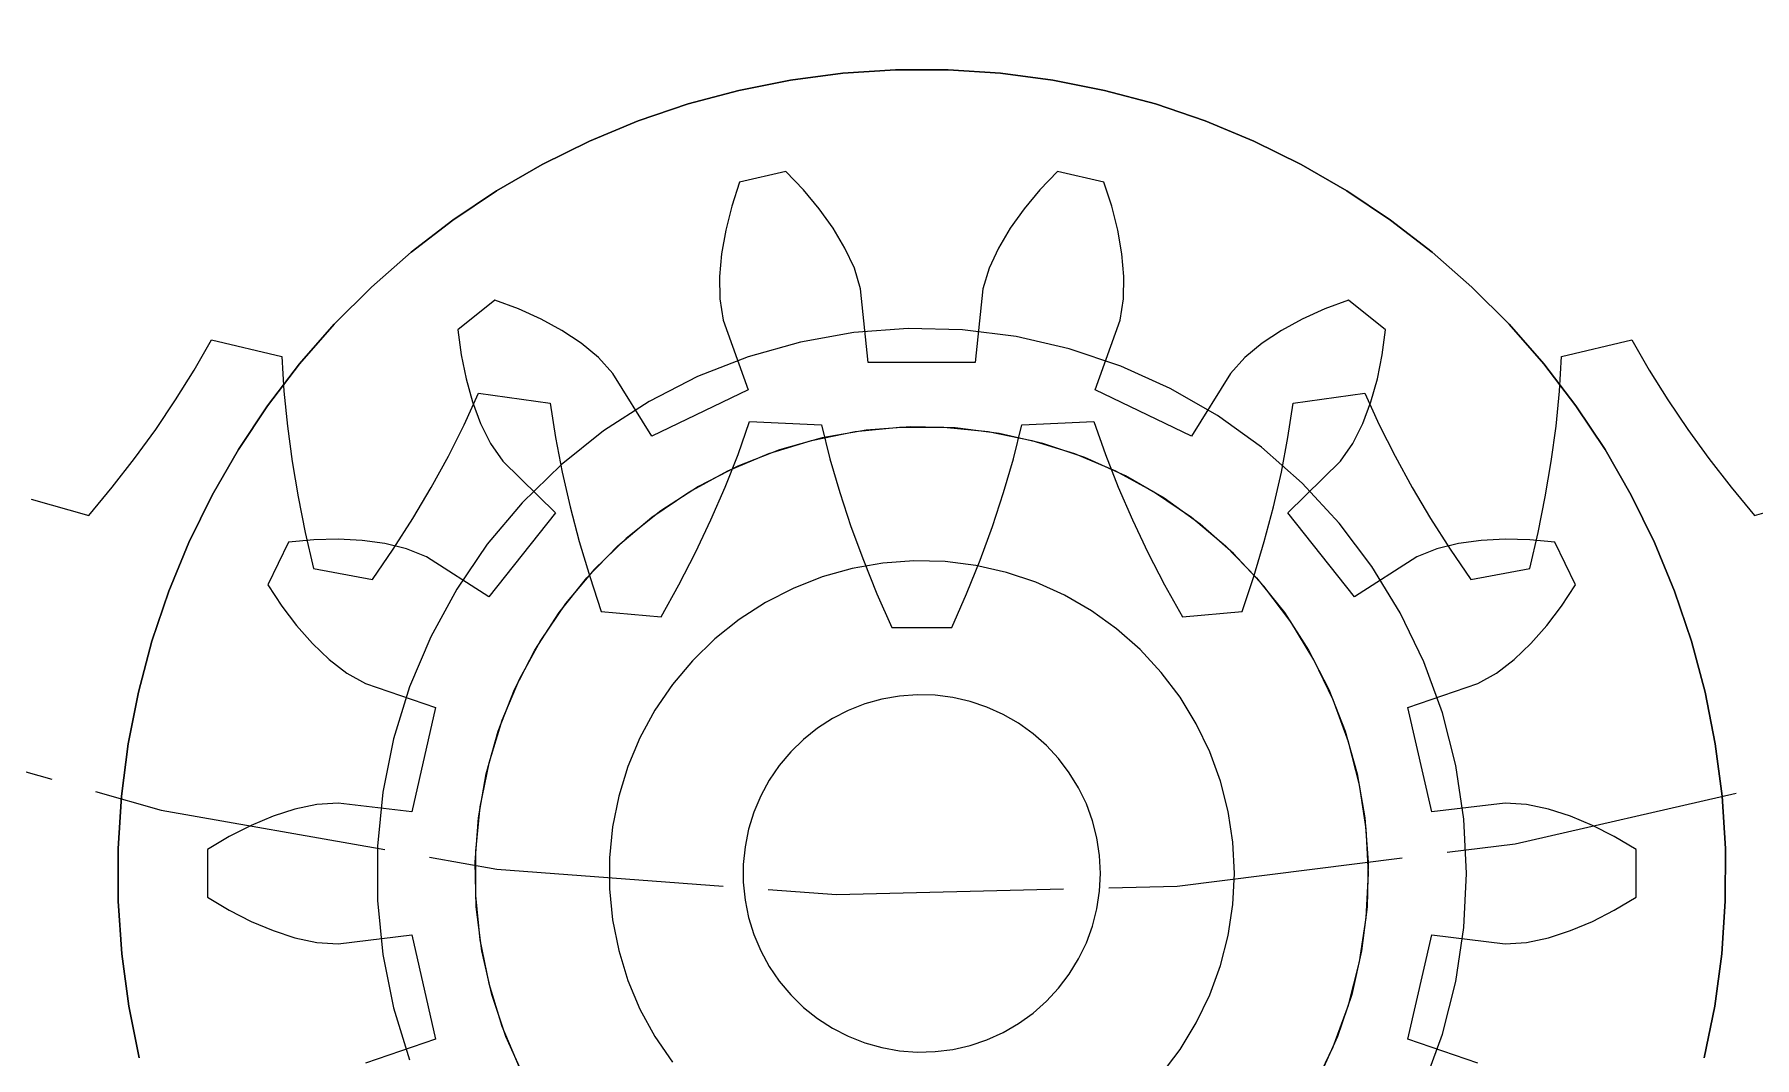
# Model space of a CAD drawing. Header units: millimetres. Extents: x -9 to 221, y -53 to 196.
# Drawn here: x 20.28 to 29.91, y 125.67 to 131.4 of the extents above; entities that cross this region are included whole.
import ezdxf

# ---------------------------------------------------------------- set-up
doc = ezdxf.new("R2010")
doc.units = ezdxf.units.MM
doc.linetypes.add('DASHED', pattern=[1.524, 1.27, -0.254])
doc.layers.add('HIDDEN', color=8, linetype='DASHED')

msp = doc.modelspace()

# ---------------------------------------------------------------- linework, layer by layer
at = {"layer": 'HIDDEN'}
for points in [[(12.59526, 131.36043), (14.0859, 130.17169), (15.6875, 129.13726), (17.38413, 128.26745), (19.15894, 127.57089), (20.99429, 127.0545), (22.87193, 126.72343), (24.7732, 126.58094), (26.67921, 126.62848), (28.57102, 126.86555), (30.42982, 127.28981), (32.23715, 127.89704), (33.97503, 128.6812), (35.6262, 129.6345), (37.17424, 130.74747), (38.60378, 132.00905), (39.9006, 133.40669), (41.05182, 134.9265), (42.04599, 136.55339), (42.87323, 138.27118), (43.52533, 140.06281), (43.9958, 141.91046), (44.27996, 143.79576), (44.375, 145.7)], [(12.59526, 131.36043), (14.0859, 130.17169), (15.6875, 129.13726), (17.38413, 128.26745), (19.15894, 127.57089), (20.99429, 127.0545), (22.87193, 126.72343), (24.7732, 126.58094), (26.67921, 126.62848), (28.57102, 126.86555), (30.42982, 127.28981), (32.23715, 127.89704), (33.97503, 128.6812), (35.6262, 129.6345), (37.17424, 130.74747), (38.60378, 132.00905), (39.9006, 133.40669), (41.05182, 134.9265), (42.04599, 136.55339), (42.87323, 138.27118), (43.52533, 140.06281), (43.9958, 141.91046), (44.27996, 143.79576), (44.375, 145.7)], [(20.86988, 125.66823), (20.81172, 125.95728), (20.77261, 126.24951), (20.75272, 126.54368), (20.75213, 126.83853), (20.77086, 127.13277), (20.80881, 127.42516), (20.86583, 127.71444), (20.94168, 127.99936), (21.03601, 128.2787), (21.14844, 128.55127), (21.27847, 128.81589), (21.42556, 129.07142), (21.58906, 129.31678), (21.76828, 129.5509), (21.96245, 129.77278), (22.17072, 129.98147), (22.39222, 130.17608), (22.62599, 130.35576), (22.87102, 130.51974), (23.12626, 130.66733), (23.39062, 130.79789), (23.66297, 130.91086), (23.94212, 131.00575), (24.22689, 131.08215), (24.51606, 131.13974), (24.80837, 131.17828), (25.10258, 131.19758), (25.39742, 131.19758), (25.69163, 131.17828), (25.98394, 131.13974), (26.27311, 131.08215), (26.55788, 131.00575), (26.83703, 130.91086), (27.10938, 130.79789), (27.37374, 130.66733), (27.62898, 130.51974), (27.87401, 130.35576), (28.10778, 130.17608), (28.32928, 129.98147), (28.53755, 129.77278), (28.73172, 129.5509), (28.91094, 129.31678), (29.07444, 129.07142), (29.22153, 128.81589), (29.35156, 128.55127), (29.46399, 128.2787), (29.55832, 127.99936), (29.63417, 127.71444), (29.69119, 127.42516), (29.72914, 127.13277), (29.74787, 126.83853), (29.74728, 126.54368), (29.72739, 126.24951), (29.68828, 125.95728), (29.63012, 125.66823)], [(29.63012, 125.66823), (29.68828, 125.95728), (29.72739, 126.24951), (29.74728, 126.54368), (29.74787, 126.83853), (29.72914, 127.13277), (29.69119, 127.42516), (29.63417, 127.71444), (29.55832, 127.99936), (29.46399, 128.2787), (29.35156, 128.55127), (29.22153, 128.81589), (29.07444, 129.07142), (28.91094, 129.31678), (28.73172, 129.5509), (28.53755, 129.77278), (28.32928, 129.98147), (28.10778, 130.17608), (27.87401, 130.35576), (27.62898, 130.51974), (27.37374, 130.66733), (27.10938, 130.79789), (26.83703, 130.91086), (26.55788, 131.00575), (26.27311, 131.08215), (25.98394, 131.13974), (25.69163, 131.17828), (25.39742, 131.19758), (25.10258, 131.19758), (24.80837, 131.17828), (24.51606, 131.13974), (24.22689, 131.08215), (23.94212, 131.00575), (23.66297, 130.91086), (23.39062, 130.79789), (23.12626, 130.66733), (22.87102, 130.51974), (22.62599, 130.35576), (22.39222, 130.17608), (22.17072, 129.98147), (21.96245, 129.77278), (21.76828, 129.5509), (21.58906, 129.31678), (21.42556, 129.07142), (21.27847, 128.81589), (21.14844, 128.55127), (21.03601, 128.2787), (20.94168, 127.99936), (20.86583, 127.71444), (20.80881, 127.42516), (20.77086, 127.13277), (20.75213, 126.83853), (20.75272, 126.54368), (20.77261, 126.24951), (20.81172, 125.95728), (20.86988, 125.66823)], [(24.23084, 130.56799), (24.18677, 130.43303)], [(24.23084, 130.56799), (24.18677, 130.43303)], [(24.48997, 130.62713), (24.23084, 130.56799)], [(24.48997, 130.62713), (24.23084, 130.56799)], [(24.58824, 130.52466), (24.48997, 130.62713)], [(24.58824, 130.52466), (24.48997, 130.62713)], [(26.01003, 130.62713), (25.91176, 130.52466)], [(26.01003, 130.62713), (25.91176, 130.52466)], [(26.26916, 130.56799), (26.01003, 130.62713)], [(26.26916, 130.56799), (26.01003, 130.62713)], [(26.31323, 130.43303), (26.26916, 130.56799)], [(26.31323, 130.43303), (26.26916, 130.56799)], [(24.67658, 130.41903), (24.58824, 130.52466)], [(24.67658, 130.41903), (24.58824, 130.52466)], [(25.91176, 130.52466), (25.82342, 130.41903)], [(25.91176, 130.52466), (25.82342, 130.41903)], [(24.18677, 130.43303), (24.15301, 130.29953)], [(24.18677, 130.43303), (24.15301, 130.29953)], [(24.75433, 130.3106), (24.67658, 130.41903)], [(24.75433, 130.3106), (24.67658, 130.41903)], [(25.82342, 130.41903), (25.74567, 130.3106)], [(25.82342, 130.41903), (25.74567, 130.3106)], [(26.34699, 130.29953), (26.31323, 130.43303)], [(26.34699, 130.29953), (26.31323, 130.43303)], [(24.15301, 130.29953), (24.13, 130.1681)], [(24.15301, 130.29953), (24.13, 130.1681)], [(24.8205, 130.19969), (24.75433, 130.3106)], [(24.8205, 130.19969), (24.75433, 130.3106)], [(25.74567, 130.3106), (25.6795, 130.19969)], [(25.74567, 130.3106), (25.6795, 130.19969)], [(26.37, 130.1681), (26.34699, 130.29953)], [(26.37, 130.1681), (26.34699, 130.29953)], [(24.13, 130.1681), (24.11851, 130.03947)], [(24.13, 130.1681), (24.11851, 130.03947)], [(24.87328, 130.08655), (24.8205, 130.19969)], [(24.87328, 130.08655), (24.8205, 130.19969)], [(25.6795, 130.19969), (25.62672, 130.08655)], [(25.6795, 130.19969), (25.62672, 130.08655)], [(26.38149, 130.03947), (26.37, 130.1681)], [(26.38149, 130.03947), (26.37, 130.1681)], [(24.90713, 129.971), (24.87328, 130.08655)], [(24.90713, 129.971), (24.87328, 130.08655)], [(25.62672, 130.08655), (25.59287, 129.971)], [(25.62672, 130.08655), (25.59287, 129.971)], [(24.11851, 130.03947), (24.12005, 129.91463)], [(24.11851, 130.03947), (24.12005, 129.91463)], [(24.95029, 129.55933), (24.90713, 129.971)], [(24.95029, 129.55933), (24.90713, 129.971)], [(25.59287, 129.971), (25.54971, 129.55933)], [(25.59287, 129.971), (25.54971, 129.55933)], [(26.37995, 129.91463), (26.38149, 130.03947)], [(26.37995, 129.91463), (26.38149, 130.03947)], [(22.86132, 129.90846), (22.65351, 129.74274)], [(22.86132, 129.90846), (22.65351, 129.74274)], [(22.99432, 129.85877), (22.86132, 129.90846)], [(22.99432, 129.85877), (22.86132, 129.90846)], [(24.12005, 129.91463), (24.13968, 129.79584)], [(24.12005, 129.91463), (24.13968, 129.79584)], [(26.36032, 129.79584), (26.37995, 129.91463)], [(26.36032, 129.79584), (26.37995, 129.91463)], [(27.63868, 129.90846), (27.50568, 129.85877)], [(27.63868, 129.90846), (27.50568, 129.85877)], [(27.84649, 129.74274), (27.63868, 129.90846)], [(27.84649, 129.74274), (27.63868, 129.90846)], [(23.11974, 129.80193), (22.99432, 129.85877)], [(23.11974, 129.80193), (22.99432, 129.85877)], [(23.23684, 129.73797), (23.11974, 129.80193)], [(23.23684, 129.73797), (23.11974, 129.80193)], [(24.13968, 129.79584), (24.27941, 129.40621)], [(24.13968, 129.79584), (24.27941, 129.40621)], [(26.22059, 129.40621), (26.36032, 129.79584)], [(26.22059, 129.40621), (26.36032, 129.79584)], [(27.38026, 129.80193), (27.26316, 129.73797)], [(27.38026, 129.80193), (27.26316, 129.73797)], [(27.50568, 129.85877), (27.38026, 129.80193)], [(27.50568, 129.85877), (27.38026, 129.80193)], [(21.17909, 129.51666), (21.27562, 129.68581)], [(21.17909, 129.51666), (21.27562, 129.68581)], [(21.27562, 129.68581), (21.66958, 129.59315)], [(21.27562, 129.68581), (21.66958, 129.59315)], [(28.3, 126.7), (28.28484, 127.00368), (28.23953, 127.30435), (28.1645, 127.599), (28.0605, 127.88473), (27.92858, 128.15867), (27.77003, 128.41813), (27.58644, 128.6605), (27.37962, 128.88339), (27.15164, 129.08459), (26.90477, 129.26208), (26.64144, 129.41411), (26.36429, 129.53916), (26.07606, 129.636), (25.77963, 129.70366), (25.47793, 129.74147), (25.17396, 129.74905), (24.87075, 129.72633), (24.57131, 129.67353), (24.27862, 129.59118), (23.99557, 129.48009), (23.725, 129.34138), (23.46958, 129.17641), (23.23186, 128.98683), (23.01419, 128.77453), (22.81875, 128.5416), (22.64746, 128.29038), (22.50204, 128.02335), (22.38394, 127.74316), (22.29431, 127.45261), (22.23407, 127.15458), (22.20379, 126.85203), (22.20379, 126.54797), (22.23407, 126.24542), (22.29431, 125.94739), (22.38394, 125.65684)], [(28.3, 126.7), (28.28484, 127.00368), (28.23953, 127.30435), (28.1645, 127.599), (28.0605, 127.88473), (27.92858, 128.15867), (27.77003, 128.41813), (27.58644, 128.6605), (27.37962, 128.88339), (27.15164, 129.08459), (26.90477, 129.26208), (26.64144, 129.41411), (26.36429, 129.53916), (26.07606, 129.636), (25.77963, 129.70366), (25.47793, 129.74147), (25.17396, 129.74905), (24.87075, 129.72633), (24.57131, 129.67353), (24.27862, 129.59118), (23.99557, 129.48009), (23.725, 129.34138), (23.46958, 129.17641), (23.23186, 128.98683), (23.01419, 128.77453), (22.81875, 128.5416), (22.64746, 128.29038), (22.50204, 128.02335), (22.38394, 127.74316), (22.29431, 127.45261), (22.23407, 127.15458), (22.20379, 126.85203), (22.20379, 126.54797), (22.23407, 126.24542), (22.29431, 125.94739), (22.38394, 125.65684)], [(28.3, 126.7), (28.28484, 127.00368), (28.23953, 127.30435), (28.1645, 127.599), (28.0605, 127.88473), (27.92858, 128.15867), (27.77003, 128.41813), (27.58644, 128.6605), (27.37962, 128.88339), (27.15164, 129.08459), (26.90477, 129.26208), (26.64144, 129.41411), (26.36429, 129.53916), (26.07606, 129.636), (25.77963, 129.70366), (25.47793, 129.74147), (25.17396, 129.74905), (24.87075, 129.72633), (24.57131, 129.67353), (24.27862, 129.59118), (23.99557, 129.48009), (23.725, 129.34138), (23.46958, 129.17641), (23.23186, 128.98683), (23.01419, 128.77453), (22.81875, 128.5416), (22.64746, 128.29038), (22.50204, 128.02335), (22.38394, 127.74316), (22.29431, 127.45261), (22.23407, 127.15458), (22.20379, 126.85203), (22.20379, 126.54797), (22.23407, 126.24542), (22.29431, 125.94739), (22.38394, 125.65684)], [(28.3, 126.7), (28.28484, 127.00368), (28.23953, 127.30435), (28.1645, 127.599), (28.0605, 127.88473), (27.92858, 128.15867), (27.77003, 128.41813), (27.58644, 128.6605), (27.37962, 128.88339), (27.15164, 129.08459), (26.90477, 129.26208), (26.64144, 129.41411), (26.36429, 129.53916), (26.07606, 129.636), (25.77963, 129.70366), (25.47793, 129.74147), (25.17396, 129.74905), (24.87075, 129.72633), (24.57131, 129.67353), (24.27862, 129.59118), (23.99557, 129.48009), (23.725, 129.34138), (23.46958, 129.17641), (23.23186, 128.98683), (23.01419, 128.77453), (22.81875, 128.5416), (22.64746, 128.29038), (22.50204, 128.02335), (22.38394, 127.74316), (22.29431, 127.45261), (22.23407, 127.15458), (22.20379, 126.85203), (22.20379, 126.54797), (22.23407, 126.24542), (22.29431, 125.94739), (22.38394, 125.65684)], [(22.65351, 129.74274), (22.67236, 129.60202)], [(22.65351, 129.74274), (22.67236, 129.60202)], [(23.34457, 129.66676), (23.23684, 129.73797)], [(23.34457, 129.66676), (23.23684, 129.73797)], [(27.26316, 129.73797), (27.15543, 129.66676)], [(27.26316, 129.73797), (27.15543, 129.66676)], [(27.82764, 129.60202), (27.84649, 129.74274)], [(27.82764, 129.60202), (27.84649, 129.74274)], [(28.83042, 129.59315), (29.22438, 129.68581)], [(28.83042, 129.59315), (29.22438, 129.68581)], [(29.22438, 129.68581), (29.32091, 129.51666)], [(29.22438, 129.68581), (29.32091, 129.51666)], [(21.66958, 129.59315), (21.68059, 129.39871)], [(21.66958, 129.59315), (21.68059, 129.39871)], [(22.67236, 129.60202), (22.69987, 129.46709)], [(22.67236, 129.60202), (22.69987, 129.46709)], [(23.44122, 129.58772), (23.34457, 129.66676)], [(23.44122, 129.58772), (23.34457, 129.66676)], [(23.52185, 129.49831), (23.44122, 129.58772)], [(23.52185, 129.49831), (23.44122, 129.58772)], [(27.05878, 129.58772), (26.97815, 129.49831)], [(27.05878, 129.58772), (26.97815, 129.49831)], [(27.15543, 129.66676), (27.05878, 129.58772)], [(27.15543, 129.66676), (27.05878, 129.58772)], [(27.80013, 129.46709), (27.82764, 129.60202)], [(27.80013, 129.46709), (27.82764, 129.60202)], [(28.81941, 129.39871), (28.83042, 129.59315)], [(28.81941, 129.39871), (28.83042, 129.59315)], [(21.07459, 129.34972), (21.17909, 129.51666)], [(21.07459, 129.34972), (21.17909, 129.51666)], [(23.73935, 129.14613), (23.52185, 129.49831)], [(23.73935, 129.14613), (23.52185, 129.49831)], [(25.54971, 129.55933), (24.95029, 129.55933)], [(25.54971, 129.55933), (24.95029, 129.55933)], [(26.97815, 129.49831), (26.76065, 129.14613)], [(26.97815, 129.49831), (26.76065, 129.14613)], [(29.32091, 129.51666), (29.42541, 129.34972)], [(29.32091, 129.51666), (29.42541, 129.34972)], [(21.68059, 129.39871), (21.69973, 129.20269)], [(21.68059, 129.39871), (21.69973, 129.20269)], [(22.69987, 129.46709), (22.73617, 129.3387)], [(22.69987, 129.46709), (22.73617, 129.3387)], [(24.27941, 129.40621), (23.73935, 129.14613)], [(24.27941, 129.40621), (23.73935, 129.14613)], [(26.76065, 129.14613), (26.22059, 129.40621)], [(26.76065, 129.14613), (26.22059, 129.40621)], [(27.76383, 129.3387), (27.80013, 129.46709)], [(27.76383, 129.3387), (27.80013, 129.46709)], [(28.80027, 129.20269), (28.81941, 129.39871)], [(28.80027, 129.20269), (28.81941, 129.39871)], [(20.96282, 129.18489), (21.07459, 129.34972)], [(20.96282, 129.18489), (21.07459, 129.34972)], [(22.68967, 129.21008), (22.77018, 129.38741)], [(22.68967, 129.21008), (22.77018, 129.38741)], [(22.73617, 129.3387), (22.78162, 129.21782)], [(22.73617, 129.3387), (22.78162, 129.21782)], [(22.77018, 129.38741), (23.17101, 129.3315)], [(22.77018, 129.38741), (23.17101, 129.3315)], [(23.17101, 129.3315), (23.19991, 129.13891)], [(23.17101, 129.3315), (23.19991, 129.13891)], [(27.30009, 129.13891), (27.32899, 129.3315)], [(27.30009, 129.13891), (27.32899, 129.3315)], [(27.32899, 129.3315), (27.72982, 129.38741)], [(27.32899, 129.3315), (27.72982, 129.38741)], [(27.71838, 129.21782), (27.76383, 129.3387)], [(27.71838, 129.21782), (27.76383, 129.3387)], [(27.72982, 129.38741), (27.81033, 129.21008)], [(27.72982, 129.38741), (27.81033, 129.21008)], [(29.42541, 129.34972), (29.53718, 129.18489)], [(29.42541, 129.34972), (29.53718, 129.18489)], [(21.69973, 129.20269), (21.72631, 129.00532)], [(21.69973, 129.20269), (21.72631, 129.00532)], [(22.60101, 129.03421), (22.68967, 129.21008)], [(22.60101, 129.03421), (22.68967, 129.21008)], [(22.78162, 129.21782), (22.83717, 129.10601)], [(22.78162, 129.21782), (22.83717, 129.10601)], [(24.22209, 129.04419), (24.28589, 129.22819)], [(24.22209, 129.04419), (24.28589, 129.22819)], [(24.28589, 129.22819), (24.69017, 129.2095)], [(24.28589, 129.22819), (24.69017, 129.2095)], [(24.69017, 129.2095), (24.73672, 129.0204)], [(24.69017, 129.2095), (24.73672, 129.0204)], [(25.76328, 129.0204), (25.80983, 129.2095)], [(25.76328, 129.0204), (25.80983, 129.2095)], [(25.80983, 129.2095), (26.21411, 129.22819)], [(25.80983, 129.2095), (26.21411, 129.22819)], [(26.21411, 129.22819), (26.27791, 129.04419)], [(26.21411, 129.22819), (26.27791, 129.04419)], [(27.66283, 129.10601), (27.71838, 129.21782)], [(27.66283, 129.10601), (27.71838, 129.21782)], [(27.81033, 129.21008), (27.89899, 129.03421)], [(27.81033, 129.21008), (27.89899, 129.03421)], [(28.77369, 129.00532), (28.80027, 129.20269)], [(28.77369, 129.00532), (28.80027, 129.20269)], [(20.8443, 129.0221), (20.96282, 129.18489)], [(20.8443, 129.0221), (20.96282, 129.18489)], [(23.02532, 125.55947), (22.92282, 125.78665), (22.84344, 126.0229), (22.78798, 126.26588), (22.75699, 126.51317), (22.75078, 126.76233), (22.7694, 127.01086), (22.81268, 127.2563), (22.88018, 127.49622), (22.97124, 127.72822), (23.08494, 127.95), (23.22015, 128.15936), (23.37555, 128.35421), (23.54957, 128.53263), (23.74049, 128.69283), (23.94641, 128.83323), (24.16529, 128.95242), (24.39495, 129.04923), (24.63311, 129.12269), (24.87739, 129.17208), (25.12539, 129.19689), (25.37461, 129.19689), (25.62261, 129.17208), (25.86689, 129.12269), (26.10505, 129.04923), (26.33471, 128.95242), (26.55359, 128.83323), (26.75951, 128.69283), (26.95043, 128.53263), (27.12445, 128.35421), (27.27985, 128.15936), (27.41506, 127.95), (27.52876, 127.72822), (27.61982, 127.49622), (27.68732, 127.2563), (27.7306, 127.01086), (27.74922, 126.76233), (27.74301, 126.51317), (27.71202, 126.26588), (27.65656, 126.0229), (27.57718, 125.78665), (27.47468, 125.55947)], [(23.02532, 125.55947), (22.92282, 125.78665), (22.84344, 126.0229), (22.78798, 126.26588), (22.75699, 126.51317), (22.75078, 126.76233), (22.7694, 127.01086), (22.81268, 127.2563), (22.88018, 127.49622), (22.97124, 127.72822), (23.08494, 127.95), (23.22015, 128.15936), (23.37555, 128.35421), (23.54957, 128.53263), (23.74049, 128.69283), (23.94641, 128.83323), (24.16529, 128.95242), (24.39495, 129.04923), (24.63311, 129.12269), (24.87739, 129.17208), (25.12539, 129.19689), (25.37461, 129.19689), (25.62261, 129.17208), (25.86689, 129.12269), (26.10505, 129.04923), (26.33471, 128.95242), (26.55359, 128.83323), (26.75951, 128.69283), (26.95043, 128.53263), (27.12445, 128.35421), (27.27985, 128.15936), (27.41506, 127.95), (27.52876, 127.72822), (27.61982, 127.49622), (27.68732, 127.2563), (27.7306, 127.01086), (27.74922, 126.76233), (27.74301, 126.51317), (27.71202, 126.26588), (27.65656, 126.0229), (27.57718, 125.78665), (27.47468, 125.55947)], [(27.75, 126.7), (27.73758, 126.94892), (27.70043, 127.19537), (27.63893, 127.43689), (27.55369, 127.67109), (27.44555, 127.89563), (27.3156, 128.1083), (27.16511, 128.30697), (26.99559, 128.48967), (26.80872, 128.65458), (26.60637, 128.80006), (26.39053, 128.92468), (26.16335, 129.02718), (25.9271, 129.10656), (25.68412, 129.16202), (25.43683, 129.19301), (25.18767, 129.19922), (24.93914, 129.1806), (24.6937, 129.13732), (24.45378, 129.06982), (24.22178, 128.97876), (24, 128.86506), (23.79064, 128.72985), (23.59579, 128.57445), (23.41737, 128.40043), (23.25717, 128.20951), (23.11677, 128.00359), (22.99758, 127.78471), (22.90077, 127.55505), (22.82731, 127.31689), (22.77792, 127.07261), (22.75311, 126.82461), (22.75311, 126.57539), (22.77792, 126.32739), (22.82731, 126.08311), (22.90077, 125.84495), (22.99758, 125.61529)], [(27.75, 126.7), (27.73758, 126.94892), (27.70043, 127.19537), (27.63893, 127.43689), (27.55369, 127.67109), (27.44555, 127.89563), (27.3156, 128.1083), (27.16511, 128.30697), (26.99559, 128.48967), (26.80872, 128.65458), (26.60637, 128.80006), (26.39053, 128.92468), (26.16335, 129.02718), (25.9271, 129.10656), (25.68412, 129.16202), (25.43683, 129.19301), (25.18767, 129.19922), (24.93914, 129.1806), (24.6937, 129.13732), (24.45378, 129.06982), (24.22178, 128.97876), (24, 128.86506), (23.79064, 128.72985), (23.59579, 128.57445), (23.41737, 128.40043), (23.25717, 128.20951), (23.11677, 128.00359), (22.99758, 127.78471), (22.90077, 127.55505), (22.82731, 127.31689), (22.77792, 127.07261), (22.75311, 126.82461), (22.75311, 126.57539), (22.77792, 126.32739), (22.82731, 126.08311), (22.90077, 125.84495), (22.99758, 125.61529)], [(27.75, 126.7), (27.73758, 126.94892), (27.70043, 127.19537), (27.63893, 127.43689), (27.55369, 127.67109), (27.44555, 127.89563), (27.3156, 128.1083), (27.16511, 128.30697), (26.99559, 128.48967), (26.80872, 128.65458), (26.60637, 128.80006), (26.39053, 128.92468), (26.16335, 129.02718), (25.9271, 129.10656), (25.68412, 129.16202), (25.43683, 129.19301), (25.18767, 129.19922), (24.93914, 129.1806), (24.6937, 129.13732), (24.45378, 129.06982), (24.22178, 128.97876), (24, 128.86506), (23.79064, 128.72985), (23.59579, 128.57445), (23.41737, 128.40043), (23.25717, 128.20951), (23.11677, 128.00359), (22.99758, 127.78471), (22.90077, 127.55505), (22.82731, 127.31689), (22.77792, 127.07261), (22.75311, 126.82461), (22.75311, 126.57539), (22.77792, 126.32739), (22.82731, 126.08311), (22.90077, 125.84495), (22.99758, 125.61529)], [(27.75, 126.7), (27.73758, 126.94892), (27.70043, 127.19537), (27.63893, 127.43689), (27.55369, 127.67109), (27.44555, 127.89563), (27.3156, 128.1083), (27.16511, 128.30697), (26.99559, 128.48967), (26.80872, 128.65458), (26.60637, 128.80006), (26.39053, 128.92468), (26.16335, 129.02718), (25.9271, 129.10656), (25.68412, 129.16202), (25.43683, 129.19301), (25.18767, 129.19922), (24.93914, 129.1806), (24.6937, 129.13732), (24.45378, 129.06982), (24.22178, 128.97876), (24, 128.86506), (23.79064, 128.72985), (23.59579, 128.57445), (23.41737, 128.40043), (23.25717, 128.20951), (23.11677, 128.00359), (22.99758, 127.78471), (22.90077, 127.55505), (22.82731, 127.31689), (22.77792, 127.07261), (22.75311, 126.82461), (22.75311, 126.57539), (22.77792, 126.32739), (22.82731, 126.08311), (22.90077, 125.84495), (22.99758, 125.61529)], [(27.75, 126.7), (27.73758, 126.94892), (27.70043, 127.19537), (27.63893, 127.43689), (27.55369, 127.67109), (27.44555, 127.89563), (27.3156, 128.1083), (27.16511, 128.30697), (26.99559, 128.48967), (26.80872, 128.65458), (26.60637, 128.80006), (26.39053, 128.92468), (26.16335, 129.02718), (25.9271, 129.10656), (25.68412, 129.16202), (25.43683, 129.19301), (25.18767, 129.19922), (24.93914, 129.1806), (24.6937, 129.13732), (24.45378, 129.06982), (24.22178, 128.97876), (24, 128.86506), (23.79064, 128.72985), (23.59579, 128.57445), (23.41737, 128.40043), (23.25717, 128.20951), (23.11677, 128.00359), (22.99758, 127.78471), (22.90077, 127.55505), (22.82731, 127.31689), (22.77792, 127.07261), (22.75311, 126.82461), (22.75311, 126.57539), (22.77792, 126.32739), (22.82731, 126.08311), (22.90077, 125.84495), (22.99758, 125.61529)], [(27.75, 126.7), (27.73758, 126.94892), (27.70043, 127.19537), (27.63893, 127.43689), (27.55369, 127.67109), (27.44555, 127.89563), (27.3156, 128.1083), (27.16511, 128.30697), (26.99559, 128.48967), (26.80872, 128.65458), (26.60637, 128.80006), (26.39053, 128.92468), (26.16335, 129.02718), (25.9271, 129.10656), (25.68412, 129.16202), (25.43683, 129.19301), (25.18767, 129.19922), (24.93914, 129.1806), (24.6937, 129.13732), (24.45378, 129.06982), (24.22178, 128.97876), (24, 128.86506), (23.79064, 128.72985), (23.59579, 128.57445), (23.41737, 128.40043), (23.25717, 128.20951), (23.11677, 128.00359), (22.99758, 127.78471), (22.90077, 127.55505), (22.82731, 127.31689), (22.77792, 127.07261), (22.75311, 126.82461), (22.75311, 126.57539), (22.77792, 126.32739), (22.82731, 126.08311), (22.90077, 125.84495), (22.99758, 125.61529)], [(27.75, 126.7), (27.73758, 126.94892), (27.70043, 127.19537), (27.63893, 127.43689), (27.55369, 127.67109), (27.44555, 127.89563), (27.3156, 128.1083), (27.16511, 128.30697), (26.99559, 128.48967), (26.80872, 128.65458), (26.60637, 128.80006), (26.39053, 128.92468), (26.16335, 129.02718), (25.9271, 129.10656), (25.68412, 129.16202), (25.43683, 129.19301), (25.18767, 129.19922), (24.93914, 129.1806), (24.6937, 129.13732), (24.45378, 129.06982), (24.22178, 128.97876), (24, 128.86506), (23.79064, 128.72985), (23.59579, 128.57445), (23.41737, 128.40043), (23.25717, 128.20951), (23.11677, 128.00359), (22.99758, 127.78471), (22.90077, 127.55505), (22.82731, 127.31689), (22.77792, 127.07261), (22.75311, 126.82461), (22.75311, 126.57539), (22.77792, 126.32739), (22.82731, 126.08311), (22.90077, 125.84495), (22.99758, 125.61529)], [(27.75, 126.7), (27.73758, 126.94892), (27.70043, 127.19537), (27.63893, 127.43689), (27.55369, 127.67109), (27.44555, 127.89563), (27.3156, 128.1083), (27.16511, 128.30697), (26.99559, 128.48967), (26.80872, 128.65458), (26.60637, 128.80006), (26.39053, 128.92468), (26.16335, 129.02718), (25.9271, 129.10656), (25.68412, 129.16202), (25.43683, 129.19301), (25.18767, 129.19922), (24.93914, 129.1806), (24.6937, 129.13732), (24.45378, 129.06982), (24.22178, 128.97876), (24, 128.86506), (23.79064, 128.72985), (23.59579, 128.57445), (23.41737, 128.40043), (23.25717, 128.20951), (23.11677, 128.00359), (22.99758, 127.78471), (22.90077, 127.55505), (22.82731, 127.31689), (22.77792, 127.07261), (22.75311, 126.82461), (22.75311, 126.57539), (22.77792, 126.32739), (22.82731, 126.08311), (22.90077, 125.84495), (22.99758, 125.61529)], [(22.83717, 129.10601), (22.9064, 129.0075)], [(22.83717, 129.10601), (22.9064, 129.0075)], [(23.19991, 129.13891), (23.23706, 128.94549)], [(23.19991, 129.13891), (23.23706, 128.94549)], [(27.26294, 128.94549), (27.30009, 129.13891)], [(27.26294, 128.94549), (27.30009, 129.13891)], [(27.5936, 129.0075), (27.66283, 129.10601)], [(27.5936, 129.0075), (27.66283, 129.10601)], [(29.53718, 129.18489), (29.6557, 129.0221)], [(29.53718, 129.18489), (29.6557, 129.0221)], [(20.71942, 128.86135), (20.8443, 129.0221)], [(20.71942, 128.86135), (20.8443, 129.0221)], [(22.50493, 128.85977), (22.60101, 129.03421)], [(22.50493, 128.85977), (22.60101, 129.03421)], [(22.9064, 129.0075), (23.20135, 128.71709)], [(22.9064, 129.0075), (23.20135, 128.71709)], [(24.15004, 128.86089), (24.22209, 129.04419)], [(24.15004, 128.86089), (24.22209, 129.04419)], [(24.73672, 129.0204), (24.79155, 128.83123)], [(24.73672, 129.0204), (24.79155, 128.83123)], [(25.70845, 128.83123), (25.76328, 129.0204)], [(25.70845, 128.83123), (25.76328, 129.0204)], [(26.27791, 129.04419), (26.34996, 128.86089)], [(26.27791, 129.04419), (26.34996, 128.86089)], [(27.29865, 128.71709), (27.5936, 129.0075)], [(27.29865, 128.71709), (27.5936, 129.0075)], [(27.89899, 129.03421), (27.99507, 128.85977)], [(27.89899, 129.03421), (27.99507, 128.85977)], [(29.6557, 129.0221), (29.78058, 128.86135)], [(29.6557, 129.0221), (29.78058, 128.86135)], [(21.72631, 129.00532), (21.75984, 128.80677)], [(21.72631, 129.00532), (21.75984, 128.80677)], [(23.23706, 128.94549), (23.28173, 128.75141)], [(23.23706, 128.94549), (23.28173, 128.75141)], [(27.21827, 128.75141), (27.26294, 128.94549)], [(27.21827, 128.75141), (27.26294, 128.94549)], [(28.74016, 128.80677), (28.77369, 129.00532)], [(28.74016, 128.80677), (28.77369, 129.00532)], [(20.58849, 128.70262), (20.71942, 128.86135)], [(20.58849, 128.70262), (20.71942, 128.86135)], [(22.40194, 128.68674), (22.50493, 128.85977)], [(22.40194, 128.68674), (22.50493, 128.85977)], [(24.07046, 128.67832), (24.15004, 128.86089)], [(24.07046, 128.67832), (24.15004, 128.86089)], [(24.79155, 128.83123), (24.85395, 128.6421)], [(24.79155, 128.83123), (24.85395, 128.6421)], [(25.64605, 128.6421), (25.70845, 128.83123)], [(25.64605, 128.6421), (25.70845, 128.83123)], [(26.34996, 128.86089), (26.42954, 128.67832)], [(26.34996, 128.86089), (26.42954, 128.67832)], [(27.99507, 128.85977), (28.09806, 128.68674)], [(27.99507, 128.85977), (28.09806, 128.68674)], [(29.78058, 128.86135), (29.91151, 128.70262)], [(29.78058, 128.86135), (29.91151, 128.70262)], [(20.26533, 128.79457), (20.58849, 128.70262)], [(20.26533, 128.79457), (20.58849, 128.70262)], [(21.75984, 128.80677), (21.79997, 128.6072)], [(21.75984, 128.80677), (21.79997, 128.6072)], [(23.28173, 128.75141), (23.33344, 128.5568)], [(23.28173, 128.75141), (23.33344, 128.5568)], [(27.16656, 128.5568), (27.21827, 128.75141)], [(27.16656, 128.5568), (27.21827, 128.75141)], [(28.70003, 128.6072), (28.74016, 128.80677)], [(28.70003, 128.6072), (28.74016, 128.80677)], [(29.91151, 128.70262), (30.23467, 128.79457)], [(29.91151, 128.70262), (30.23467, 128.79457)], [(22.29243, 128.51515), (22.40194, 128.68674)], [(22.29243, 128.51515), (22.40194, 128.68674)], [(23.20135, 128.71709), (22.82761, 128.24844)], [(23.20135, 128.71709), (22.82761, 128.24844)], [(23.98387, 128.49653), (24.07046, 128.67832)], [(23.98387, 128.49653), (24.07046, 128.67832)], [(24.85395, 128.6421), (24.92339, 128.45309)], [(24.85395, 128.6421), (24.92339, 128.45309)], [(25.57661, 128.45309), (25.64605, 128.6421)], [(25.57661, 128.45309), (25.64605, 128.6421)], [(26.42954, 128.67832), (26.51613, 128.49653)], [(26.42954, 128.67832), (26.51613, 128.49653)], [(27.67239, 128.24844), (27.29865, 128.71709)], [(27.67239, 128.24844), (27.29865, 128.71709)], [(28.09806, 128.68674), (28.20757, 128.51515)], [(28.09806, 128.68674), (28.20757, 128.51515)], [(21.70578, 128.55431), (21.59045, 128.31484)], [(21.70578, 128.55431), (21.59045, 128.31484)], [(21.84716, 128.56725), (21.70578, 128.55431)], [(21.84716, 128.56725), (21.70578, 128.55431)], [(21.79997, 128.6072), (21.84643, 128.40675)], [(21.79997, 128.6072), (21.84643, 128.40675)], [(21.98482, 128.57046), (21.84716, 128.56725)], [(21.98482, 128.57046), (21.84716, 128.56725)], [(22.11808, 128.56364), (21.98482, 128.57046)], [(22.11808, 128.56364), (21.98482, 128.57046)], [(22.24604, 128.54623), (22.11808, 128.56364)], [(22.24604, 128.54623), (22.11808, 128.56364)], [(22.36741, 128.51695), (22.24604, 128.54623)], [(22.36741, 128.51695), (22.24604, 128.54623)], [(23.33344, 128.5568), (23.39181, 128.36179)], [(23.33344, 128.5568), (23.39181, 128.36179)], [(27.10819, 128.36179), (27.16656, 128.5568)], [(27.10819, 128.36179), (27.16656, 128.5568)], [(28.25396, 128.54623), (28.13259, 128.51695)], [(28.25396, 128.54623), (28.13259, 128.51695)], [(28.38192, 128.56364), (28.25396, 128.54623)], [(28.38192, 128.56364), (28.25396, 128.54623)], [(28.51518, 128.57046), (28.38192, 128.56364)], [(28.51518, 128.57046), (28.38192, 128.56364)], [(28.65284, 128.56725), (28.51518, 128.57046)], [(28.65284, 128.56725), (28.51518, 128.57046)], [(28.79422, 128.55431), (28.65284, 128.56725)], [(28.79422, 128.55431), (28.65284, 128.56725)], [(28.65357, 128.40675), (28.70003, 128.6072)], [(28.65357, 128.40675), (28.70003, 128.6072)], [(28.90955, 128.31484), (28.79422, 128.55431)], [(28.90955, 128.31484), (28.79422, 128.55431)], [(22.17669, 128.34502), (22.29243, 128.51515)], [(22.17669, 128.34502), (22.29243, 128.51515)], [(22.47885, 128.47137), (22.36741, 128.51695)], [(22.47885, 128.47137), (22.36741, 128.51695)], [(22.82761, 128.24844), (22.47885, 128.47137)], [(22.82761, 128.24844), (22.47885, 128.47137)], [(27, 126.7), (26.9913, 126.87424), (26.9653, 127.04676), (26.92225, 127.21582), (26.86258, 127.37976), (26.78689, 127.53694), (26.69592, 127.68581), (26.59058, 127.82488), (26.47191, 127.95277), (26.34111, 128.06821), (26.19946, 128.17005), (26.04837, 128.25728), (25.88935, 128.32903), (25.72397, 128.38459), (25.55388, 128.42341), (25.38078, 128.44511), (25.20637, 128.44946), (25.0324, 128.43642), (24.86059, 128.40612), (24.69265, 128.35887), (24.53025, 128.29514), (24.375, 128.21554), (24.22845, 128.12089), (24.09205, 128.01212), (23.96716, 127.8903), (23.85502, 127.75666), (23.75674, 127.61251), (23.6733, 127.4593), (23.60554, 127.29854), (23.55411, 127.13183), (23.51955, 126.96082), (23.50218, 126.78723), (23.50218, 126.61277), (23.51955, 126.43918), (23.55411, 126.26817), (23.60554, 126.10146), (23.6733, 125.9407), (23.75674, 125.78749), (23.85502, 125.64334)], [(27, 126.7), (26.9913, 126.87424), (26.9653, 127.04676), (26.92225, 127.21582), (26.86258, 127.37976), (26.78689, 127.53694), (26.69592, 127.68581), (26.59058, 127.82488), (26.47191, 127.95277), (26.34111, 128.06821), (26.19946, 128.17005), (26.04837, 128.25728), (25.88935, 128.32903), (25.72397, 128.38459), (25.55388, 128.42341), (25.38078, 128.44511), (25.20637, 128.44946), (25.0324, 128.43642), (24.86059, 128.40612), (24.69265, 128.35887), (24.53025, 128.29514), (24.375, 128.21554), (24.22845, 128.12089), (24.09205, 128.01212), (23.96716, 127.8903), (23.85502, 127.75666), (23.75674, 127.61251), (23.6733, 127.4593), (23.60554, 127.29854), (23.55411, 127.13183), (23.51955, 126.96082), (23.50218, 126.78723), (23.50218, 126.61277), (23.51955, 126.43918), (23.55411, 126.26817), (23.60554, 126.10146), (23.6733, 125.9407), (23.75674, 125.78749), (23.85502, 125.64334)], [(23.89066, 128.31556), (23.98387, 128.49653)], [(23.89066, 128.31556), (23.98387, 128.49653)], [(24.92339, 128.45309), (24.99951, 128.2643)], [(24.92339, 128.45309), (24.99951, 128.2643)], [(25.50049, 128.2643), (25.57661, 128.45309)], [(25.50049, 128.2643), (25.57661, 128.45309)], [(26.51613, 128.49653), (26.60934, 128.31556)], [(26.51613, 128.49653), (26.60934, 128.31556)], [(28.02115, 128.47137), (27.67239, 128.24844)], [(28.02115, 128.47137), (27.67239, 128.24844)], [(28.13259, 128.51695), (28.02115, 128.47137)], [(28.13259, 128.51695), (28.02115, 128.47137)], [(28.20757, 128.51515), (28.32331, 128.34502)], [(28.20757, 128.51515), (28.32331, 128.34502)], [(21.84643, 128.40675), (22.17669, 128.34502)], [(21.84643, 128.40675), (22.17669, 128.34502)], [(23.39181, 128.36179), (23.45657, 128.16648)], [(23.39181, 128.36179), (23.45657, 128.16648)], [(27.04343, 128.16648), (27.10819, 128.36179)], [(27.04343, 128.16648), (27.10819, 128.36179)], [(28.32331, 128.34502), (28.65357, 128.40675)], [(28.32331, 128.34502), (28.65357, 128.40675)], [(21.59045, 128.31484), (21.66849, 128.19623)], [(21.59045, 128.31484), (21.66849, 128.19623)], [(23.79112, 128.13548), (23.89066, 128.31556)], [(23.79112, 128.13548), (23.89066, 128.31556)], [(24.99951, 128.2643), (25.08201, 128.0758)], [(24.99951, 128.2643), (25.08201, 128.0758)], [(25.41799, 128.0758), (25.50049, 128.2643)], [(25.41799, 128.0758), (25.50049, 128.2643)], [(26.60934, 128.31556), (26.70888, 128.13548)], [(26.60934, 128.31556), (26.70888, 128.13548)], [(28.83151, 128.19623), (28.90955, 128.31484)], [(28.83151, 128.19623), (28.90955, 128.31484)], [(21.66849, 128.19623), (21.75181, 128.08661)], [(21.66849, 128.19623), (21.75181, 128.08661)], [(23.45657, 128.16648), (23.79112, 128.13548)], [(23.45657, 128.16648), (23.79112, 128.13548)], [(26.70888, 128.13548), (27.04343, 128.16648)], [(26.70888, 128.13548), (27.04343, 128.16648)], [(28.74819, 128.08661), (28.83151, 128.19623)], [(28.74819, 128.08661), (28.83151, 128.19623)], [(21.75181, 128.08661), (21.84022, 127.98668)], [(21.75181, 128.08661), (21.84022, 127.98668)], [(25.08201, 128.0758), (25.41799, 128.0758)], [(25.08201, 128.0758), (25.41799, 128.0758)], [(28.65978, 127.98668), (28.74819, 128.08661)], [(28.65978, 127.98668), (28.74819, 128.08661)], [(21.84022, 127.98668), (21.93362, 127.89749)], [(21.84022, 127.98668), (21.93362, 127.89749)], [(28.56638, 127.89749), (28.65978, 127.98668)], [(28.56638, 127.89749), (28.65978, 127.98668)], [(21.93362, 127.89749), (22.03219, 127.82085)], [(21.93362, 127.89749), (22.03219, 127.82085)], [(28.46781, 127.82085), (28.56638, 127.89749)], [(28.46781, 127.82085), (28.56638, 127.89749)], [(22.03219, 127.82085), (22.1373, 127.76214)], [(22.03219, 127.82085), (22.1373, 127.76214)], [(22.1373, 127.76214), (22.52905, 127.62846)], [(22.1373, 127.76214), (22.52905, 127.62846)], [(27.97095, 127.62846), (28.3627, 127.76214)], [(27.97095, 127.62846), (28.3627, 127.76214)], [(28.3627, 127.76214), (28.46781, 127.82085)], [(28.3627, 127.76214), (28.46781, 127.82085)], [(26.25, 126.7), (26.24503, 126.79957), (26.23017, 126.89815), (26.20557, 126.99476), (26.17148, 127.08843), (26.12822, 127.17825), (26.07624, 127.26332), (26.01604, 127.34279), (25.94824, 127.41587), (25.87349, 127.48183), (25.79255, 127.54003), (25.70621, 127.58987), (25.61534, 127.63087), (25.52084, 127.66262), (25.42365, 127.68481), (25.32473, 127.6972), (25.22507, 127.69969), (25.12566, 127.69224), (25.02748, 127.67493), (24.93151, 127.64793), (24.83871, 127.61151), (24.75, 127.56603), (24.66626, 127.51194), (24.58831, 127.44978), (24.51695, 127.38017), (24.45287, 127.3038), (24.39671, 127.22144), (24.34903, 127.13388), (24.31031, 127.04202), (24.28092, 126.94676), (24.26117, 126.84904), (24.25124, 126.74985), (24.25124, 126.65015), (24.26117, 126.55096), (24.28092, 126.45324), (24.31031, 126.35798), (24.34903, 126.26612), (24.39671, 126.17856), (24.45287, 126.0962), (24.51695, 126.01983), (24.58831, 125.95022), (24.66626, 125.88806), (24.75, 125.83397), (24.83871, 125.78849), (24.93151, 125.75207), (25.02748, 125.72507), (25.12566, 125.70776), (25.22507, 125.70031), (25.32473, 125.7028), (25.42365, 125.71519), (25.52084, 125.73738), (25.61534, 125.76913), (25.70621, 125.81013), (25.79255, 125.85997), (25.87349, 125.91817), (25.94824, 125.98413), (26.01604, 126.05721), (26.07624, 126.13668), (26.12822, 126.22175), (26.17148, 126.31157), (26.20557, 126.40524), (26.23017, 126.50185), (26.24503, 126.60043), (26.25, 126.7)], [(26.25, 126.7), (26.24503, 126.79957), (26.23017, 126.89815), (26.20557, 126.99476), (26.17148, 127.08843), (26.12822, 127.17825), (26.07624, 127.26332), (26.01604, 127.34279), (25.94824, 127.41587), (25.87349, 127.48183), (25.79255, 127.54003), (25.70621, 127.58987), (25.61534, 127.63087), (25.52084, 127.66262), (25.42365, 127.68481), (25.32473, 127.6972), (25.22507, 127.69969), (25.12566, 127.69224), (25.02748, 127.67493), (24.93151, 127.64793), (24.83871, 127.61151), (24.75, 127.56603), (24.66626, 127.51194), (24.58831, 127.44978), (24.51695, 127.38017), (24.45287, 127.3038), (24.39671, 127.22144), (24.34903, 127.13388), (24.31031, 127.04202), (24.28092, 126.94676), (24.26117, 126.84904), (24.25124, 126.74985), (24.25124, 126.65015), (24.26117, 126.55096), (24.28092, 126.45324), (24.31031, 126.35798), (24.34903, 126.26612), (24.39671, 126.17856), (24.45287, 126.0962), (24.51695, 126.01983), (24.58831, 125.95022), (24.66626, 125.88806), (24.75, 125.83397), (24.83871, 125.78849), (24.93151, 125.75207), (25.02748, 125.72507), (25.12566, 125.70776), (25.22507, 125.70031), (25.32473, 125.7028), (25.42365, 125.71519), (25.52084, 125.73738), (25.61534, 125.76913), (25.70621, 125.81013), (25.79255, 125.85997), (25.87349, 125.91817), (25.94824, 125.98413), (26.01604, 126.05721), (26.07624, 126.13668), (26.12822, 126.22175), (26.17148, 126.31157), (26.20557, 126.40524), (26.23017, 126.50185), (26.24503, 126.60043), (26.25, 126.7)], [(26.25, 126.7), (26.24503, 126.79957), (26.23017, 126.89815), (26.20557, 126.99476), (26.17148, 127.08843), (26.12822, 127.17825), (26.07624, 127.26332), (26.01604, 127.34279), (25.94824, 127.41587), (25.87349, 127.48183), (25.79255, 127.54003), (25.70621, 127.58987), (25.61534, 127.63087), (25.52084, 127.66262), (25.42365, 127.68481), (25.32473, 127.6972), (25.22507, 127.69969), (25.12566, 127.69224), (25.02748, 127.67493), (24.93151, 127.64793), (24.83871, 127.61151), (24.75, 127.56603), (24.66626, 127.51194), (24.58831, 127.44978), (24.51695, 127.38017), (24.45287, 127.3038), (24.39671, 127.22144), (24.34903, 127.13388), (24.31031, 127.04202), (24.28092, 126.94676), (24.26117, 126.84904), (24.25124, 126.74985), (24.25124, 126.65015), (24.26117, 126.55096), (24.28092, 126.45324), (24.31031, 126.35798), (24.34903, 126.26612), (24.39671, 126.17856), (24.45287, 126.0962), (24.51695, 126.01983), (24.58831, 125.95022), (24.66626, 125.88806), (24.75, 125.83397), (24.83871, 125.78849), (24.93151, 125.75207), (25.02748, 125.72507), (25.12566, 125.70776), (25.22507, 125.70031), (25.32473, 125.7028), (25.42365, 125.71519), (25.52084, 125.73738), (25.61534, 125.76913), (25.70621, 125.81013), (25.79255, 125.85997), (25.87349, 125.91817), (25.94824, 125.98413), (26.01604, 126.05721), (26.07624, 126.13668), (26.12822, 126.22175), (26.17148, 126.31157), (26.20557, 126.40524), (26.23017, 126.50185), (26.24503, 126.60043), (26.25, 126.7)], [(26.25, 126.7), (26.24503, 126.79957), (26.23017, 126.89815), (26.20557, 126.99476), (26.17148, 127.08843), (26.12822, 127.17825), (26.07624, 127.26332), (26.01604, 127.34279), (25.94824, 127.41587), (25.87349, 127.48183), (25.79255, 127.54003), (25.70621, 127.58987), (25.61534, 127.63087), (25.52084, 127.66262), (25.42365, 127.68481), (25.32473, 127.6972), (25.22507, 127.69969), (25.12566, 127.69224), (25.02748, 127.67493), (24.93151, 127.64793), (24.83871, 127.61151), (24.75, 127.56603), (24.66626, 127.51194), (24.58831, 127.44978), (24.51695, 127.38017), (24.45287, 127.3038), (24.39671, 127.22144), (24.34903, 127.13388), (24.31031, 127.04202), (24.28092, 126.94676), (24.26117, 126.84904), (24.25124, 126.74985), (24.25124, 126.65015), (24.26117, 126.55096), (24.28092, 126.45324), (24.31031, 126.35798), (24.34903, 126.26612), (24.39671, 126.17856), (24.45287, 126.0962), (24.51695, 126.01983), (24.58831, 125.95022), (24.66626, 125.88806), (24.75, 125.83397), (24.83871, 125.78849), (24.93151, 125.75207), (25.02748, 125.72507), (25.12566, 125.70776), (25.22507, 125.70031), (25.32473, 125.7028), (25.42365, 125.71519), (25.52084, 125.73738), (25.61534, 125.76913), (25.70621, 125.81013), (25.79255, 125.85997), (25.87349, 125.91817), (25.94824, 125.98413), (26.01604, 126.05721), (26.07624, 126.13668), (26.12822, 126.22175), (26.17148, 126.31157), (26.20557, 126.40524), (26.23017, 126.50185), (26.24503, 126.60043), (26.25, 126.7)], [(26.25, 126.7), (26.24503, 126.79957), (26.23017, 126.89815), (26.20557, 126.99476), (26.17148, 127.08843), (26.12822, 127.17825), (26.07624, 127.26332), (26.01604, 127.34279), (25.94824, 127.41587), (25.87349, 127.48183), (25.79255, 127.54003), (25.70621, 127.58987), (25.61534, 127.63087), (25.52084, 127.66262), (25.42365, 127.68481), (25.32473, 127.6972), (25.22507, 127.69969), (25.12566, 127.69224), (25.02748, 127.67493), (24.93151, 127.64793), (24.83871, 127.61151), (24.75, 127.56603), (24.66626, 127.51194), (24.58831, 127.44978), (24.51695, 127.38017), (24.45287, 127.3038), (24.39671, 127.22144), (24.34903, 127.13388), (24.31031, 127.04202), (24.28092, 126.94676), (24.26117, 126.84904), (24.25124, 126.74985), (24.25124, 126.65015), (24.26117, 126.55096), (24.28092, 126.45324), (24.31031, 126.35798), (24.34903, 126.26612), (24.39671, 126.17856), (24.45287, 126.0962), (24.51695, 126.01983), (24.58831, 125.95022), (24.66626, 125.88806), (24.75, 125.83397), (24.83871, 125.78849), (24.93151, 125.75207), (25.02748, 125.72507), (25.12566, 125.70776), (25.22507, 125.70031), (25.32473, 125.7028), (25.42365, 125.71519), (25.52084, 125.73738), (25.61534, 125.76913), (25.70621, 125.81013), (25.79255, 125.85997), (25.87349, 125.91817), (25.94824, 125.98413), (26.01604, 126.05721), (26.07624, 126.13668), (26.12822, 126.22175), (26.17148, 126.31157), (26.20557, 126.40524), (26.23017, 126.50185), (26.24503, 126.60043), (26.25, 126.7)], [(26.25, 126.7), (26.24503, 126.79957), (26.23017, 126.89815), (26.20557, 126.99476), (26.17148, 127.08843), (26.12822, 127.17825), (26.07624, 127.26332), (26.01604, 127.34279), (25.94824, 127.41587), (25.87349, 127.48183), (25.79255, 127.54003), (25.70621, 127.58987), (25.61534, 127.63087), (25.52084, 127.66262), (25.42365, 127.68481), (25.32473, 127.6972), (25.22507, 127.69969), (25.12566, 127.69224), (25.02748, 127.67493), (24.93151, 127.64793), (24.83871, 127.61151), (24.75, 127.56603), (24.66626, 127.51194), (24.58831, 127.44978), (24.51695, 127.38017), (24.45287, 127.3038), (24.39671, 127.22144), (24.34903, 127.13388), (24.31031, 127.04202), (24.28092, 126.94676), (24.26117, 126.84904), (24.25124, 126.74985), (24.25124, 126.65015), (24.26117, 126.55096), (24.28092, 126.45324), (24.31031, 126.35798), (24.34903, 126.26612), (24.39671, 126.17856), (24.45287, 126.0962), (24.51695, 126.01983), (24.58831, 125.95022), (24.66626, 125.88806), (24.75, 125.83397), (24.83871, 125.78849), (24.93151, 125.75207), (25.02748, 125.72507), (25.12566, 125.70776), (25.22507, 125.70031), (25.32473, 125.7028), (25.42365, 125.71519), (25.52084, 125.73738), (25.61534, 125.76913), (25.70621, 125.81013), (25.79255, 125.85997), (25.87349, 125.91817), (25.94824, 125.98413), (26.01604, 126.05721), (26.07624, 126.13668), (26.12822, 126.22175), (26.17148, 126.31157), (26.20557, 126.40524), (26.23017, 126.50185), (26.24503, 126.60043), (26.25, 126.7)], [(26.25, 126.7), (26.24503, 126.79957), (26.23017, 126.89815), (26.20557, 126.99476), (26.17148, 127.08843), (26.12822, 127.17825), (26.07624, 127.26332), (26.01604, 127.34279), (25.94824, 127.41587), (25.87349, 127.48183), (25.79255, 127.54003), (25.70621, 127.58987), (25.61534, 127.63087), (25.52084, 127.66262), (25.42365, 127.68481), (25.32473, 127.6972), (25.22507, 127.69969), (25.12566, 127.69224), (25.02748, 127.67493), (24.93151, 127.64793), (24.83871, 127.61151), (24.75, 127.56603), (24.66626, 127.51194), (24.58831, 127.44978), (24.51695, 127.38017), (24.45287, 127.3038), (24.39671, 127.22144), (24.34903, 127.13388), (24.31031, 127.04202), (24.28092, 126.94676), (24.26117, 126.84904), (24.25124, 126.74985), (24.25124, 126.65015), (24.26117, 126.55096), (24.28092, 126.45324), (24.31031, 126.35798), (24.34903, 126.26612), (24.39671, 126.17856), (24.45287, 126.0962), (24.51695, 126.01983), (24.58831, 125.95022), (24.66626, 125.88806), (24.75, 125.83397), (24.83871, 125.78849), (24.93151, 125.75207), (25.02748, 125.72507), (25.12566, 125.70776), (25.22507, 125.70031), (25.32473, 125.7028), (25.42365, 125.71519), (25.52084, 125.73738), (25.61534, 125.76913), (25.70621, 125.81013), (25.79255, 125.85997), (25.87349, 125.91817), (25.94824, 125.98413), (26.01604, 126.05721), (26.07624, 126.13668), (26.12822, 126.22175), (26.17148, 126.31157), (26.20557, 126.40524), (26.23017, 126.50185), (26.24503, 126.60043), (26.25, 126.7)], [(26.25, 126.7), (26.24503, 126.79957), (26.23017, 126.89815), (26.20557, 126.99476), (26.17148, 127.08843), (26.12822, 127.17825), (26.07624, 127.26332), (26.01604, 127.34279), (25.94824, 127.41587), (25.87349, 127.48183), (25.79255, 127.54003), (25.70621, 127.58987), (25.61534, 127.63087), (25.52084, 127.66262), (25.42365, 127.68481), (25.32473, 127.6972), (25.22507, 127.69969), (25.12566, 127.69224), (25.02748, 127.67493), (24.93151, 127.64793), (24.83871, 127.61151), (24.75, 127.56603), (24.66626, 127.51194), (24.58831, 127.44978), (24.51695, 127.38017), (24.45287, 127.3038), (24.39671, 127.22144), (24.34903, 127.13388), (24.31031, 127.04202), (24.28092, 126.94676), (24.26117, 126.84904), (24.25124, 126.74985), (24.25124, 126.65015), (24.26117, 126.55096), (24.28092, 126.45324), (24.31031, 126.35798), (24.34903, 126.26612), (24.39671, 126.17856), (24.45287, 126.0962), (24.51695, 126.01983), (24.58831, 125.95022), (24.66626, 125.88806), (24.75, 125.83397), (24.83871, 125.78849), (24.93151, 125.75207), (25.02748, 125.72507), (25.12566, 125.70776), (25.22507, 125.70031), (25.32473, 125.7028), (25.42365, 125.71519), (25.52084, 125.73738), (25.61534, 125.76913), (25.70621, 125.81013), (25.79255, 125.85997), (25.87349, 125.91817), (25.94824, 125.98413), (26.01604, 126.05721), (26.07624, 126.13668), (26.12822, 126.22175), (26.17148, 126.31157), (26.20557, 126.40524), (26.23017, 126.50185), (26.24503, 126.60043), (26.25, 126.7)], [(26.25, 126.7), (26.24503, 126.79957), (26.23017, 126.89815), (26.20557, 126.99476), (26.17148, 127.08843), (26.12822, 127.17825), (26.07624, 127.26332), (26.01604, 127.34279), (25.94824, 127.41587), (25.87349, 127.48183), (25.79255, 127.54003), (25.70621, 127.58987), (25.61534, 127.63087), (25.52084, 127.66262), (25.42365, 127.68481), (25.32473, 127.6972), (25.22507, 127.69969), (25.12566, 127.69224), (25.02748, 127.67493), (24.93151, 127.64793), (24.83871, 127.61151), (24.75, 127.56603), (24.66626, 127.51194), (24.58831, 127.44978), (24.51695, 127.38017), (24.45287, 127.3038), (24.39671, 127.22144), (24.34903, 127.13388), (24.31031, 127.04202), (24.28092, 126.94676), (24.26117, 126.84904), (24.25124, 126.74985), (24.25124, 126.65015), (24.26117, 126.55096), (24.28092, 126.45324), (24.31031, 126.35798), (24.34903, 126.26612), (24.39671, 126.17856), (24.45287, 126.0962), (24.51695, 126.01983), (24.58831, 125.95022), (24.66626, 125.88806), (24.75, 125.83397), (24.83871, 125.78849), (24.93151, 125.75207), (25.02748, 125.72507), (25.12566, 125.70776), (25.22507, 125.70031), (25.32473, 125.7028), (25.42365, 125.71519), (25.52084, 125.73738), (25.61534, 125.76913), (25.70621, 125.81013), (25.79255, 125.85997), (25.87349, 125.91817), (25.94824, 125.98413), (26.01604, 126.05721), (26.07624, 126.13668), (26.12822, 126.22175), (26.17148, 126.31157), (26.20557, 126.40524), (26.23017, 126.50185), (26.24503, 126.60043), (26.25, 126.7)], [(26.25, 126.7), (26.24503, 126.79957), (26.23017, 126.89815), (26.20557, 126.99476), (26.17148, 127.08843), (26.12822, 127.17825), (26.07624, 127.26332), (26.01604, 127.34279), (25.94824, 127.41587), (25.87349, 127.48183), (25.79255, 127.54003), (25.70621, 127.58987), (25.61534, 127.63087), (25.52084, 127.66262), (25.42365, 127.68481), (25.32473, 127.6972), (25.22507, 127.69969), (25.12566, 127.69224), (25.02748, 127.67493), (24.93151, 127.64793), (24.83871, 127.61151), (24.75, 127.56603), (24.66626, 127.51194), (24.58831, 127.44978), (24.51695, 127.38017), (24.45287, 127.3038), (24.39671, 127.22144), (24.34903, 127.13388), (24.31031, 127.04202), (24.28092, 126.94676), (24.26117, 126.84904), (24.25124, 126.74985), (24.25124, 126.65015), (24.26117, 126.55096), (24.28092, 126.45324), (24.31031, 126.35798), (24.34903, 126.26612), (24.39671, 126.17856), (24.45287, 126.0962), (24.51695, 126.01983), (24.58831, 125.95022), (24.66626, 125.88806), (24.75, 125.83397), (24.83871, 125.78849), (24.93151, 125.75207), (25.02748, 125.72507), (25.12566, 125.70776), (25.22507, 125.70031), (25.32473, 125.7028), (25.42365, 125.71519), (25.52084, 125.73738), (25.61534, 125.76913), (25.70621, 125.81013), (25.79255, 125.85997), (25.87349, 125.91817), (25.94824, 125.98413), (26.01604, 126.05721), (26.07624, 126.13668), (26.12822, 126.22175), (26.17148, 126.31157), (26.20557, 126.40524), (26.23017, 126.50185), (26.24503, 126.60043), (26.25, 126.7)], [(22.52905, 127.62846), (22.39566, 127.04406)], [(22.52905, 127.62846), (22.39566, 127.04406)], [(28.10434, 127.04406), (27.97095, 127.62846)], [(28.10434, 127.04406), (27.97095, 127.62846)], [(21.86453, 127.0863), (21.74248, 127.06002)], [(21.86453, 127.0863), (21.74248, 127.06002)], [(21.98471, 127.0936), (21.86453, 127.0863)], [(21.98471, 127.0936), (21.86453, 127.0863)], [(22.39566, 127.04406), (21.98471, 127.0936)], [(22.39566, 127.04406), (21.98471, 127.0936)], [(28.51529, 127.0936), (28.10434, 127.04406)], [(28.51529, 127.0936), (28.10434, 127.04406)], [(28.63547, 127.0863), (28.51529, 127.0936)], [(28.63547, 127.0863), (28.51529, 127.0936)], [(28.75752, 127.06002), (28.63547, 127.0863)], [(28.75752, 127.06002), (28.63547, 127.0863)], [(21.61963, 127.02019), (21.49662, 126.96852)], [(21.61963, 127.02019), (21.49662, 126.96852)], [(21.74248, 127.06002), (21.61963, 127.02019)], [(21.74248, 127.06002), (21.61963, 127.02019)], [(28.88037, 127.02019), (28.75752, 127.06002)], [(28.88037, 127.02019), (28.75752, 127.06002)], [(29.00338, 126.96852), (28.88037, 127.02019)], [(29.00338, 126.96852), (28.88037, 127.02019)], [(21.37398, 126.9059), (21.25221, 126.8329)], [(21.37398, 126.9059), (21.25221, 126.8329)], [(21.49662, 126.96852), (21.37398, 126.9059)], [(21.49662, 126.96852), (21.37398, 126.9059)], [(29.12602, 126.9059), (29.00338, 126.96852)], [(29.12602, 126.9059), (29.00338, 126.96852)], [(29.24779, 126.8329), (29.12602, 126.9059)], [(29.24779, 126.8329), (29.12602, 126.9059)], [(21.25221, 126.8329), (21.25221, 126.5671)], [(21.25221, 126.8329), (21.25221, 126.5671)], [(29.24779, 126.5671), (29.24779, 126.8329)], [(29.24779, 126.5671), (29.24779, 126.8329)], [(26.59058, 125.57512), (26.69592, 125.71419), (26.78689, 125.86306), (26.86258, 126.02024), (26.92225, 126.18418), (26.9653, 126.35324), (26.9913, 126.52576), (27, 126.7)], [(26.59058, 125.57512), (26.69592, 125.71419), (26.78689, 125.86306), (26.86258, 126.02024), (26.92225, 126.18418), (26.9653, 126.35324), (26.9913, 126.52576), (27, 126.7)], [(27.44555, 125.50437), (27.55369, 125.72891), (27.63893, 125.96311), (27.70043, 126.20463), (27.73758, 126.45108), (27.75, 126.7)], [(27.44555, 125.50437), (27.55369, 125.72891), (27.63893, 125.96311), (27.70043, 126.20463), (27.73758, 126.45108), (27.75, 126.7)], [(27.44555, 125.50437), (27.55369, 125.72891), (27.63893, 125.96311), (27.70043, 126.20463), (27.73758, 126.45108), (27.75, 126.7)], [(27.44555, 125.50437), (27.55369, 125.72891), (27.63893, 125.96311), (27.70043, 126.20463), (27.73758, 126.45108), (27.75, 126.7)], [(27.44555, 125.50437), (27.55369, 125.72891), (27.63893, 125.96311), (27.70043, 126.20463), (27.73758, 126.45108), (27.75, 126.7)], [(27.44555, 125.50437), (27.55369, 125.72891), (27.63893, 125.96311), (27.70043, 126.20463), (27.73758, 126.45108), (27.75, 126.7)], [(27.44555, 125.50437), (27.55369, 125.72891), (27.63893, 125.96311), (27.70043, 126.20463), (27.73758, 126.45108), (27.75, 126.7)], [(27.44555, 125.50437), (27.55369, 125.72891), (27.63893, 125.96311), (27.70043, 126.20463), (27.73758, 126.45108), (27.75, 126.7)], [(28.0605, 125.51527), (28.1645, 125.801), (28.23953, 126.09565), (28.28484, 126.39632), (28.3, 126.7)], [(28.0605, 125.51527), (28.1645, 125.801), (28.23953, 126.09565), (28.28484, 126.39632), (28.3, 126.7)], [(28.0605, 125.51527), (28.1645, 125.801), (28.23953, 126.09565), (28.28484, 126.39632), (28.3, 126.7)], [(28.0605, 125.51527), (28.1645, 125.801), (28.23953, 126.09565), (28.28484, 126.39632), (28.3, 126.7)], [(21.25221, 126.5671), (21.37398, 126.4941)], [(21.25221, 126.5671), (21.37398, 126.4941)], [(29.12602, 126.4941), (29.24779, 126.5671)], [(29.12602, 126.4941), (29.24779, 126.5671)], [(21.37398, 126.4941), (21.49662, 126.43148)], [(21.37398, 126.4941), (21.49662, 126.43148)], [(21.49662, 126.43148), (21.61963, 126.37981)], [(21.49662, 126.43148), (21.61963, 126.37981)], [(28.88037, 126.37981), (29.00338, 126.43148)], [(28.88037, 126.37981), (29.00338, 126.43148)], [(29.00338, 126.43148), (29.12602, 126.4941)], [(29.00338, 126.43148), (29.12602, 126.4941)], [(21.61963, 126.37981), (21.74248, 126.33998)], [(21.61963, 126.37981), (21.74248, 126.33998)], [(21.74248, 126.33998), (21.86453, 126.3137)], [(21.74248, 126.33998), (21.86453, 126.3137)], [(21.86453, 126.3137), (21.98471, 126.3064)], [(21.86453, 126.3137), (21.98471, 126.3064)], [(21.98471, 126.3064), (22.39566, 126.35594)], [(21.98471, 126.3064), (22.39566, 126.35594)], [(22.39566, 126.35594), (22.52905, 125.77154)], [(22.39566, 126.35594), (22.52905, 125.77154)], [(27.97095, 125.77154), (28.10434, 126.35594)], [(27.97095, 125.77154), (28.10434, 126.35594)], [(28.10434, 126.35594), (28.51529, 126.3064)], [(28.10434, 126.35594), (28.51529, 126.3064)], [(28.51529, 126.3064), (28.63547, 126.3137)], [(28.51529, 126.3064), (28.63547, 126.3137)], [(28.63547, 126.3137), (28.75752, 126.33998)], [(28.63547, 126.3137), (28.75752, 126.33998)], [(28.75752, 126.33998), (28.88037, 126.37981)], [(28.75752, 126.33998), (28.88037, 126.37981)], [(22.52905, 125.77154), (22.1373, 125.63786)], [(22.52905, 125.77154), (22.1373, 125.63786)], [(28.3627, 125.63786), (27.97095, 125.77154)], [(28.3627, 125.63786), (27.97095, 125.77154)]]:
    msp.add_lwpolyline(points, dxfattribs=at)

doc.saveas('drawing.dxf')
